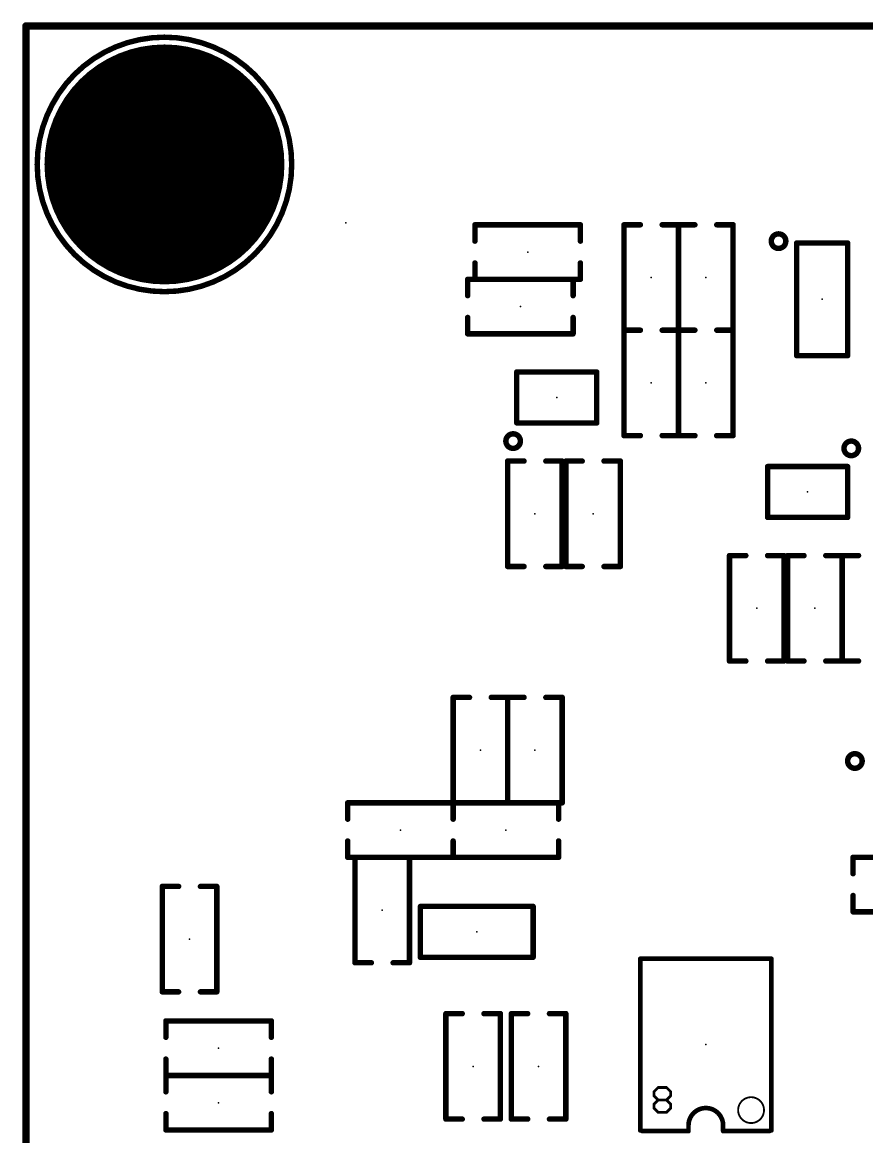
# Model space of a CAD drawing. Extents: x 0 to 89, y 0 to 124.
# Drawn here: x -0.1 to 23.12, y 91.37 to 122.02 of the extents above; entities that cross this region are included whole.
import ezdxf

# ---------------------------------------------------------------- set-up
doc = ezdxf.new("R2010")
doc.units = 0
for name, color, linetype in [('17', 82, 'CONTINUOUS'), ('20', 7, 'CONTINUOUS'), ('21', 253, 'CONTINUOUS'), ('23', 7, 'CONTINUOUS')]:
    doc.layers.add(name, color=color, linetype=linetype)

# ---------------------------------------------------------------- blocks, each defined once
blk = doc.blocks.new('ROUNDP')
at = {"const_width": 0.5}
blk.add_lwpolyline([(0, -0.25, 1), (0, 0.25, 1), (0, -0.25)], format="xyb", dxfattribs=at)

msp = doc.modelspace()

# ---------------------------------------------------------------- linework, layer by layer
at = {"layer": '20', "const_width": 0.01}
for points in [[(88.9, 121.92), (0, 121.92)], [(0, 121.92), (0, 0)]]:
    msp.add_lwpolyline(points, dxfattribs=at)
at = {"layer": '20', "const_width": 0.005}
for points in [[(0, 121.9225, 1), (0, 121.9175)], [(0.0025, 121.92, 1), (-0.0025, 121.92)]]:
    msp.add_lwpolyline(points, format="xyb", dxfattribs=at)
at = {"layer": '21'}
for points, const_width in [([(88.9, 121.92), (0, 121.92)], 0.2), ([(0, 121.92), (0, 0)], 0.2), ([(12.35, 116), (12.35, 116.45)], 0.15), ([(12.35, 116.45), (15.25, 116.45)], 0.15), ([(15.25, 116.45), (15.25, 116)], 0.15), ([(16.45, 113.55), (16.45, 116.45)], 0.15), ([(16.45, 116.45), (16.9, 116.45)], 0.15), ([(17.5, 116.45), (17.95, 116.45)], 0.15), ([(17.95, 113.55), (17.95, 116.45)], 0.15), ([(17.95, 116.45), (18.4, 116.45)], 0.15), ([(17.95, 116.45), (17.95, 113.55)], 0.15), ([(19, 116.45), (19.45, 116.45)], 0.15), ([(19.45, 116.45), (19.45, 113.55)], 0.15), ([(21.2, 112.85), (21.2, 115.95)], 0.15), ([(21.2, 115.95), (22.6, 115.95)], 0.15), ([(22.6, 115.95), (22.6, 112.85)], 0.15), ([(12.35, 114.95), (12.35, 115.4)], 0.15), ([(15.25, 115.4), (15.25, 114.95)], 0.15), ([(12.15, 114.5), (12.15, 114.95)], 0.15), ([(12.15, 114.95), (15.05, 114.95)], 0.15), ([(15.25, 114.95), (12.35, 114.95)], 0.15), ([(15.05, 114.95), (15.05, 114.5)], 0.15), ([(12.15, 113.45), (12.15, 113.9)], 0.15), ([(15.05, 113.9), (15.05, 113.45)], 0.15), ([(15.05, 113.45), (12.15, 113.45)], 0.15), ([(16.9, 113.55), (16.45, 113.55)], 0.15), ([(16.45, 110.65), (16.45, 113.55)], 0.15), ([(16.45, 113.55), (16.9, 113.55)], 0.15), ([(17.95, 113.55), (17.5, 113.55)], 0.15), ([(17.5, 113.55), (17.95, 113.55)], 0.15), ([(18.4, 113.55), (17.95, 113.55)], 0.15), ([(17.95, 110.65), (17.95, 113.55)], 0.15), ([(17.95, 113.55), (18.4, 113.55)], 0.15), ([(17.95, 113.55), (17.95, 110.65)], 0.15), ([(19.45, 113.55), (19, 113.55)], 0.15), ([(19, 113.55), (19.45, 113.55)], 0.15), ([(19.45, 113.55), (19.45, 110.65)], 0.15), ([(22.6, 112.85), (21.2, 112.85)], 0.15), ([(13.5, 111), (13.5, 112.4)], 0.15), ([(13.5, 112.4), (15.7, 112.4)], 0.15), ([(15.7, 112.4), (15.7, 111)], 0.15), ([(15.7, 111), (13.5, 111)], 0.15), ([(16.9, 110.65), (16.45, 110.65)], 0.15), ([(17.95, 110.65), (17.5, 110.65)], 0.15), ([(18.4, 110.65), (17.95, 110.65)], 0.15), ([(19.45, 110.65), (19, 110.65)], 0.15), ([(13.25, 107.05), (13.25, 109.95)], 0.15), ([(13.25, 109.95), (13.7, 109.95)], 0.15), ([(14.3, 109.95), (14.75, 109.95)], 0.15), ([(14.75, 109.95), (14.75, 107.05)], 0.15), ([(14.85, 107.05), (14.85, 109.95)], 0.15), ([(14.85, 109.95), (15.3, 109.95)], 0.15), ([(15.9, 109.95), (16.35, 109.95)], 0.15), ([(16.35, 109.95), (16.35, 107.05)], 0.15), ([(20.4, 109.8), (22.6, 109.8)], 0.15), ([(20.4, 108.4), (20.4, 109.8)], 0.15), ([(22.6, 109.8), (22.6, 108.4)], 0.15), ([(22.6, 108.4), (20.4, 108.4)], 0.15), ([(19.35, 104.45), (19.35, 107.35)], 0.15), ([(19.35, 107.35), (19.8, 107.35)], 0.15), ([(20.4, 107.35), (20.85, 107.35)], 0.15), ([(20.85, 107.35), (20.85, 104.45)], 0.15), ([(20.95, 104.45), (20.95, 107.35)], 0.15), ([(20.95, 107.35), (21.4, 107.35)], 0.15), ([(22, 107.35), (22.45, 107.35)], 0.15), ([(22.45, 104.45), (22.45, 107.35)], 0.15), ([(22.45, 107.35), (22.9, 107.35)], 0.15), ([(22.45, 107.35), (22.45, 104.45)], 0.15), ([(13.7, 107.05), (13.25, 107.05)], 0.15), ([(14.75, 107.05), (14.3, 107.05)], 0.15), ([(15.3, 107.05), (14.85, 107.05)], 0.15), ([(16.35, 107.05), (15.9, 107.05)], 0.15), ([(19.8, 104.45), (19.35, 104.45)], 0.15), ([(20.85, 104.45), (20.4, 104.45)], 0.15), ([(21.4, 104.45), (20.95, 104.45)], 0.15), ([(22.45, 104.45), (22, 104.45)], 0.15), ([(22.9, 104.45), (22.45, 104.45)], 0.15), ([(11.75, 100.55), (11.75, 103.45)], 0.15), ([(11.75, 103.45), (12.2, 103.45)], 0.15), ([(12.8, 103.45), (13.25, 103.45)], 0.15), ([(13.25, 103.45), (13.25, 100.55)], 0.15), ([(13.25, 100.55), (13.25, 103.45)], 0.15), ([(13.25, 103.45), (13.7, 103.45)], 0.15), ([(14.3, 103.45), (14.75, 103.45)], 0.15), ([(14.75, 103.45), (14.75, 100.55)], 0.15), ([(8.85, 100.1), (8.85, 100.55)], 0.15), ([(8.85, 100.55), (11.75, 100.55)], 0.15), ([(11.75, 100.55), (11.75, 100.1)], 0.15), ([(11.75, 100.1), (11.75, 100.55)], 0.15), ([(11.75, 100.55), (14.65, 100.55)], 0.15), ([(12.2, 100.55), (11.75, 100.55)], 0.15), ([(13.25, 100.55), (12.8, 100.55)], 0.15), ([(13.7, 100.55), (13.25, 100.55)], 0.15), ([(14.75, 100.55), (14.3, 100.55)], 0.15), ([(14.65, 100.55), (14.65, 100.1)], 0.15), ([(8.85, 99.05), (8.85, 99.5)], 0.15), ([(11.75, 99.5), (11.75, 99.05)], 0.15), ([(11.75, 99.05), (11.75, 99.5)], 0.15), ([(14.65, 99.5), (14.65, 99.05)], 0.15), ([(11.75, 99.05), (8.85, 99.05)], 0.15), ([(9.05, 96.15), (9.05, 99.05)], 0.15), ([(9.05, 99.05), (9.5, 99.05)], 0.15), ([(10.1, 99.05), (10.55, 99.05)], 0.15), ([(10.55, 99.05), (10.55, 96.15)], 0.15), ([(14.65, 99.05), (11.75, 99.05)], 0.15), ([(22.75, 98.6), (22.75, 99.05)], 0.15), ([(22.75, 99.05), (25.65, 99.05)], 0.15), ([(3.75, 95.35), (3.75, 98.25)], 0.15), ([(3.75, 98.25), (4.2, 98.25)], 0.15), ([(4.8, 98.25), (5.25, 98.25)], 0.15), ([(5.25, 98.25), (5.25, 95.35)], 0.15), ([(22.75, 97.55), (22.75, 98)], 0.15), ([(10.85, 97.7), (13.95, 97.7)], 0.15), ([(10.85, 96.3), (10.85, 97.7)], 0.15), ([(13.95, 97.7), (13.95, 96.3)], 0.15), ([(25.65, 97.55), (22.75, 97.55)], 0.15), ([(13.95, 96.3), (10.85, 96.3)], 0.15), ([(20.5034, 96.2622), (16.8966, 96.2622)], 0.127), ([(16.8966, 96.2622), (16.8966, 91.5378)], 0.127), ([(20.5034, 91.5378), (20.5034, 96.2622)], 0.127), ([(9.5, 96.15), (9.05, 96.15)], 0.15), ([(10.55, 96.15), (10.1, 96.15)], 0.15), ([(4.2, 95.35), (3.75, 95.35)], 0.15), ([(5.25, 95.35), (4.8, 95.35)], 0.15), ([(11.55, 91.85), (11.55, 94.75)], 0.15), ([(11.55, 94.75), (12, 94.75)], 0.15), ([(12.6, 94.75), (13.05, 94.75)], 0.15), ([(13.05, 94.75), (13.05, 91.85)], 0.15), ([(13.35, 91.85), (13.35, 94.75)], 0.15), ([(13.35, 94.75), (13.8, 94.75)], 0.15), ([(14.4, 94.75), (14.85, 94.75)], 0.15), ([(14.85, 94.75), (14.85, 91.85)], 0.15), ([(3.85, 94.1), (3.85, 94.55)], 0.15), ([(3.85, 94.55), (6.75, 94.55)], 0.15), ([(6.75, 94.55), (6.75, 94.1)], 0.15), ([(3.85, 93.05), (3.85, 93.5)], 0.15), ([(6.75, 93.5), (6.75, 93.05)], 0.15), ([(3.85, 92.6), (3.85, 93.05)], 0.15), ([(3.85, 93.05), (6.75, 93.05)], 0.15), ([(6.75, 93.05), (3.85, 93.05)], 0.15), ([(6.75, 93.05), (6.75, 92.6)], 0.15), ([(17.2745, 92.6051), (17.3889, 92.7195)], 0.0762), ([(17.2745, 92.4907), (17.2745, 92.6051)], 0.0762), ([(17.3889, 92.7195), (17.6177, 92.7195)], 0.0762), ([(17.6177, 92.7195), (17.7321, 92.6051)], 0.0762), ([(17.7321, 92.6051), (17.7321, 92.4907)], 0.0762), ([(17.3889, 92.3763), (17.2745, 92.4907)], 0.0762), ([(17.2745, 92.2619), (17.3889, 92.3763)], 0.0762), ([(17.2745, 92.1475), (17.2745, 92.2619)], 0.0762), ([(17.3889, 92.3763), (17.6177, 92.3763)], 0.0762), ([(17.7321, 92.4907), (17.6177, 92.3763)], 0.0762), ([(17.6177, 92.3763), (17.7321, 92.2619)], 0.0762), ([(17.7321, 92.2619), (17.7321, 92.1475)], 0.0762), ([(3.85, 91.55), (3.85, 92)], 0.15), ([(6.75, 92), (6.75, 91.55)], 0.15), ([(17.3889, 92.0331), (17.2745, 92.1475)], 0.0762), ([(17.6177, 92.0331), (17.3889, 92.0331)], 0.0762), ([(17.7321, 92.1475), (17.6177, 92.0331)], 0.0762), ([(12, 91.85), (11.55, 91.85)], 0.15), ([(13.05, 91.85), (12.6, 91.85)], 0.15), ([(13.8, 91.85), (13.35, 91.85)], 0.15), ([(14.85, 91.85), (14.4, 91.85)], 0.15), ([(18.2237, 91.6775), (18.2237, 91.5188)], 0.127), ([(19.1763, 91.6775), (19.1763, 91.5188)], 0.127), ([(6.75, 91.55), (3.85, 91.55)], 0.15), ([(18.2237, 91.5188), (16.9537, 91.5188)], 0.127), ([(19.1763, 91.5188), (20.4463, 91.5188)], 0.127)]:
    msp.add_lwpolyline(points, dxfattribs=dict(at, const_width=const_width))
for points, const_width in [([(0, 121.97, 1), (0, 121.87)], 0.1), ([(0.05, 121.92, 1), (-0.05, 121.92)], 0.1), ([(3.81, 114.61, 1), (3.81, 121.61, 1), (3.81, 114.61)], 0.15), ([(12.3875, 116.45, 1), (12.3125, 116.45)], 0.075), ([(12.35, 116.4875, 1), (12.35, 116.4125)], 0.075), ([(15.2875, 116.45, 1), (15.2125, 116.45)], 0.075), ([(15.25, 116.4125, 1), (15.25, 116.4875)], 0.075), ([(16.4875, 116.45, 1), (16.4125, 116.45)], 0.075), ([(16.45, 116.4875, 1), (16.45, 116.4125)], 0.075), ([(16.9, 116.4125, 1), (16.9, 116.4875)], 0.075), ([(17.5, 116.4875, 1), (17.5, 116.4125)], 0.075), ([(17.9875, 116.45, 1), (17.9125, 116.45)], 0.075), ([(17.95, 116.4875, 1), (17.95, 116.4125)], 0.075), ([(17.9875, 116.45, 1), (17.9125, 116.45)], 0.075), ([(17.95, 116.4125, 1), (17.95, 116.4875)], 0.075), ([(18.4, 116.4125, 1), (18.4, 116.4875)], 0.075), ([(19, 116.4875, 1), (19, 116.4125)], 0.075), ([(19.4875, 116.45, 1), (19.4125, 116.45)], 0.075), ([(19.45, 116.4125, 1), (19.45, 116.4875)], 0.075), ([(20.7, 115.8, 1), (20.7, 116.2, 1), (20.7, 115.8)], 0.15), ([(12.3125, 116, 1), (12.3875, 116)], 0.075), ([(15.2125, 116, 1), (15.2875, 116)], 0.075), ([(21.2375, 115.95, 1), (21.1625, 115.95)], 0.075), ([(21.2, 115.9875, 1), (21.2, 115.9125)], 0.075), ([(22.6375, 115.95, 1), (22.5625, 115.95)], 0.075), ([(22.6, 115.9125, 1), (22.6, 115.9875)], 0.075), ([(12.3875, 115.4, 1), (12.3125, 115.4)], 0.075), ([(15.2875, 115.4, 1), (15.2125, 115.4)], 0.075), ([(12.1875, 114.95, 1), (12.1125, 114.95)], 0.075), ([(12.15, 114.9875, 1), (12.15, 114.9125)], 0.075), ([(12.35, 114.9875, 1), (12.35, 114.9125)], 0.075), ([(12.3125, 114.95, 1), (12.3875, 114.95)], 0.075), ([(15.0875, 114.95, 1), (15.0125, 114.95)], 0.075), ([(15.05, 114.9125, 1), (15.05, 114.9875)], 0.075), ([(15.2125, 114.95, 1), (15.2875, 114.95)], 0.075), ([(15.25, 114.9125, 1), (15.25, 114.9875)], 0.075), ([(12.1125, 114.5, 1), (12.1875, 114.5)], 0.075), ([(15.0125, 114.5, 1), (15.0875, 114.5)], 0.075), ([(12.1875, 113.9, 1), (12.1125, 113.9)], 0.075), ([(15.0875, 113.9, 1), (15.0125, 113.9)], 0.075), ([(12.15, 113.4875, 1), (12.15, 113.4125)], 0.075), ([(12.1125, 113.45, 1), (12.1875, 113.45)], 0.075), ([(15.0125, 113.45, 1), (15.0875, 113.45)], 0.075), ([(15.05, 113.4125, 1), (15.05, 113.4875)], 0.075), ([(16.45, 113.5875, 1), (16.45, 113.5125)], 0.075), ([(16.4875, 113.55, 1), (16.4125, 113.55)], 0.075), ([(16.45, 113.5875, 1), (16.45, 113.5125)], 0.075), ([(16.4125, 113.55, 1), (16.4875, 113.55)], 0.075), ([(16.9, 113.5125, 1), (16.9, 113.5875)], 0.075), ([(16.9, 113.5125, 1), (16.9, 113.5875)], 0.075), ([(17.5, 113.5875, 1), (17.5, 113.5125)], 0.075), ([(17.5, 113.5875, 1), (17.5, 113.5125)], 0.075), ([(17.95, 113.5875, 1), (17.95, 113.5125)], 0.075), ([(17.9875, 113.55, 1), (17.9125, 113.55)], 0.075), ([(17.95, 113.5875, 1), (17.95, 113.5125)], 0.075), ([(17.9875, 113.55, 1), (17.9125, 113.55)], 0.075), ([(17.9125, 113.55, 1), (17.9875, 113.55)], 0.075), ([(17.9125, 113.55, 1), (17.9875, 113.55)], 0.075), ([(17.95, 113.5125, 1), (17.95, 113.5875)], 0.075), ([(17.95, 113.5125, 1), (17.95, 113.5875)], 0.075), ([(18.4, 113.5125, 1), (18.4, 113.5875)], 0.075), ([(18.4, 113.5125, 1), (18.4, 113.5875)], 0.075), ([(19, 113.5875, 1), (19, 113.5125)], 0.075), ([(19, 113.5875, 1), (19, 113.5125)], 0.075), ([(19.4875, 113.55, 1), (19.4125, 113.55)], 0.075), ([(19.4125, 113.55, 1), (19.4875, 113.55)], 0.075), ([(19.45, 113.5125, 1), (19.45, 113.5875)], 0.075), ([(19.45, 113.5125, 1), (19.45, 113.5875)], 0.075), ([(21.2, 112.8875, 1), (21.2, 112.8125)], 0.075), ([(21.1625, 112.85, 1), (21.2375, 112.85)], 0.075), ([(22.5625, 112.85, 1), (22.6375, 112.85)], 0.075), ([(22.6, 112.8125, 1), (22.6, 112.8875)], 0.075), ([(13.5375, 112.4, 1), (13.4625, 112.4)], 0.075), ([(13.5, 112.4375, 1), (13.5, 112.3625)], 0.075), ([(15.7375, 112.4, 1), (15.6625, 112.4)], 0.075), ([(15.7, 112.3625, 1), (15.7, 112.4375)], 0.075), ([(13.5, 111.0375, 1), (13.5, 110.9625)], 0.075), ([(13.4625, 111, 1), (13.5375, 111)], 0.075), ([(15.6625, 111, 1), (15.7375, 111)], 0.075), ([(15.7, 110.9625, 1), (15.7, 111.0375)], 0.075), ([(13.4, 110.3, 1), (13.4, 110.7, 1), (13.4, 110.3)], 0.15), ([(16.45, 110.6875, 1), (16.45, 110.6125)], 0.075), ([(16.4125, 110.65, 1), (16.4875, 110.65)], 0.075), ([(16.9, 110.6125, 1), (16.9, 110.6875)], 0.075), ([(17.5, 110.6875, 1), (17.5, 110.6125)], 0.075), ([(17.95, 110.6875, 1), (17.95, 110.6125)], 0.075), ([(17.9125, 110.65, 1), (17.9875, 110.65)], 0.075), ([(17.9125, 110.65, 1), (17.9875, 110.65)], 0.075), ([(17.95, 110.6125, 1), (17.95, 110.6875)], 0.075), ([(18.4, 110.6125, 1), (18.4, 110.6875)], 0.075), ([(19, 110.6875, 1), (19, 110.6125)], 0.075), ([(19.4125, 110.65, 1), (19.4875, 110.65)], 0.075), ([(19.45, 110.6125, 1), (19.45, 110.6875)], 0.075), ([(22.7, 110.1, 1), (22.7, 110.5, 1), (22.7, 110.1)], 0.15), ([(13.2875, 109.95, 1), (13.2125, 109.95)], 0.075), ([(13.25, 109.9875, 1), (13.25, 109.9125)], 0.075), ([(13.7, 109.9125, 1), (13.7, 109.9875)], 0.075), ([(14.3, 109.9875, 1), (14.3, 109.9125)], 0.075), ([(14.7875, 109.95, 1), (14.7125, 109.95)], 0.075), ([(14.75, 109.9125, 1), (14.75, 109.9875)], 0.075), ([(14.8875, 109.95, 1), (14.8125, 109.95)], 0.075), ([(14.85, 109.9875, 1), (14.85, 109.9125)], 0.075), ([(15.3, 109.9125, 1), (15.3, 109.9875)], 0.075), ([(15.9, 109.9875, 1), (15.9, 109.9125)], 0.075), ([(16.3875, 109.95, 1), (16.3125, 109.95)], 0.075), ([(16.35, 109.9125, 1), (16.35, 109.9875)], 0.075), ([(20.4, 109.8375, 1), (20.4, 109.7625)], 0.075), ([(20.4375, 109.8, 1), (20.3625, 109.8)], 0.075), ([(22.6375, 109.8, 1), (22.5625, 109.8)], 0.075), ([(22.6, 109.7625, 1), (22.6, 109.8375)], 0.075), ([(20.4, 108.4375, 1), (20.4, 108.3625)], 0.075), ([(20.3625, 108.4, 1), (20.4375, 108.4)], 0.075), ([(22.5625, 108.4, 1), (22.6375, 108.4)], 0.075), ([(22.6, 108.3625, 1), (22.6, 108.4375)], 0.075), ([(19.3875, 107.35, 1), (19.3125, 107.35)], 0.075), ([(19.35, 107.3875, 1), (19.35, 107.3125)], 0.075), ([(19.8, 107.3125, 1), (19.8, 107.3875)], 0.075), ([(20.4, 107.3875, 1), (20.4, 107.3125)], 0.075), ([(20.8875, 107.35, 1), (20.8125, 107.35)], 0.075), ([(20.85, 107.3125, 1), (20.85, 107.3875)], 0.075), ([(20.9875, 107.35, 1), (20.9125, 107.35)], 0.075), ([(20.95, 107.3875, 1), (20.95, 107.3125)], 0.075), ([(21.4, 107.3125, 1), (21.4, 107.3875)], 0.075), ([(22, 107.3875, 1), (22, 107.3125)], 0.075), ([(22.4875, 107.35, 1), (22.4125, 107.35)], 0.075), ([(22.45, 107.3875, 1), (22.45, 107.3125)], 0.075), ([(22.4875, 107.35, 1), (22.4125, 107.35)], 0.075), ([(22.45, 107.3125, 1), (22.45, 107.3875)], 0.075), ([(22.9, 107.3125, 1), (22.9, 107.3875)], 0.075), ([(13.25, 107.0875, 1), (13.25, 107.0125)], 0.075), ([(13.2125, 107.05, 1), (13.2875, 107.05)], 0.075), ([(13.7, 107.0125, 1), (13.7, 107.0875)], 0.075), ([(14.3, 107.0875, 1), (14.3, 107.0125)], 0.075), ([(14.7125, 107.05, 1), (14.7875, 107.05)], 0.075), ([(14.75, 107.0125, 1), (14.75, 107.0875)], 0.075), ([(14.85, 107.0875, 1), (14.85, 107.0125)], 0.075), ([(14.8125, 107.05, 1), (14.8875, 107.05)], 0.075), ([(15.3, 107.0125, 1), (15.3, 107.0875)], 0.075), ([(15.9, 107.0875, 1), (15.9, 107.0125)], 0.075), ([(16.3125, 107.05, 1), (16.3875, 107.05)], 0.075), ([(16.35, 107.0125, 1), (16.35, 107.0875)], 0.075), ([(19.35, 104.4875, 1), (19.35, 104.4125)], 0.075), ([(19.3125, 104.45, 1), (19.3875, 104.45)], 0.075), ([(19.8, 104.4125, 1), (19.8, 104.4875)], 0.075), ([(20.4, 104.4875, 1), (20.4, 104.4125)], 0.075), ([(20.8125, 104.45, 1), (20.8875, 104.45)], 0.075), ([(20.85, 104.4125, 1), (20.85, 104.4875)], 0.075), ([(20.95, 104.4875, 1), (20.95, 104.4125)], 0.075), ([(20.9125, 104.45, 1), (20.9875, 104.45)], 0.075), ([(21.4, 104.4125, 1), (21.4, 104.4875)], 0.075), ([(22, 104.4875, 1), (22, 104.4125)], 0.075), ([(22.45, 104.4875, 1), (22.45, 104.4125)], 0.075), ([(22.4125, 104.45, 1), (22.4875, 104.45)], 0.075), ([(22.4125, 104.45, 1), (22.4875, 104.45)], 0.075), ([(22.45, 104.4125, 1), (22.45, 104.4875)], 0.075), ([(22.9, 104.4125, 1), (22.9, 104.4875)], 0.075), ([(11.7875, 103.45, 1), (11.7125, 103.45)], 0.075), ([(11.75, 103.4875, 1), (11.75, 103.4125)], 0.075), ([(12.2, 103.4125, 1), (12.2, 103.4875)], 0.075), ([(12.8, 103.4875, 1), (12.8, 103.4125)], 0.075), ([(13.2875, 103.45, 1), (13.2125, 103.45)], 0.075), ([(13.2875, 103.45, 1), (13.2125, 103.45)], 0.075), ([(13.25, 103.4875, 1), (13.25, 103.4125)], 0.075), ([(13.25, 103.4125, 1), (13.25, 103.4875)], 0.075), ([(13.7, 103.4125, 1), (13.7, 103.4875)], 0.075), ([(14.3, 103.4875, 1), (14.3, 103.4125)], 0.075), ([(14.7875, 103.45, 1), (14.7125, 103.45)], 0.075), ([(14.75, 103.4125, 1), (14.75, 103.4875)], 0.075), ([(22.8, 101.5, 1), (22.8, 101.9, 1), (22.8, 101.5)], 0.15), ([(8.8875, 100.55, 1), (8.8125, 100.55)], 0.075), ([(8.85, 100.5875, 1), (8.85, 100.5125)], 0.075), ([(11.7875, 100.55, 1), (11.7125, 100.55)], 0.075), ([(11.7875, 100.55, 1), (11.7125, 100.55)], 0.075), ([(11.75, 100.5875, 1), (11.75, 100.5125)], 0.075), ([(11.75, 100.5875, 1), (11.75, 100.5125)], 0.075), ([(11.7125, 100.55, 1), (11.7875, 100.55)], 0.075), ([(11.75, 100.5125, 1), (11.75, 100.5875)], 0.075), ([(12.2, 100.5125, 1), (12.2, 100.5875)], 0.075), ([(12.8, 100.5875, 1), (12.8, 100.5125)], 0.075), ([(13.25, 100.5875, 1), (13.25, 100.5125)], 0.075), ([(13.2125, 100.55, 1), (13.2875, 100.55)], 0.075), ([(13.2125, 100.55, 1), (13.2875, 100.55)], 0.075), ([(13.25, 100.5125, 1), (13.25, 100.5875)], 0.075), ([(13.7, 100.5125, 1), (13.7, 100.5875)], 0.075), ([(14.3, 100.5875, 1), (14.3, 100.5125)], 0.075), ([(14.6875, 100.55, 1), (14.6125, 100.55)], 0.075), ([(14.65, 100.5125, 1), (14.65, 100.5875)], 0.075), ([(14.7125, 100.55, 1), (14.7875, 100.55)], 0.075), ([(14.75, 100.5125, 1), (14.75, 100.5875)], 0.075), ([(8.8125, 100.1, 1), (8.8875, 100.1)], 0.075), ([(11.7125, 100.1, 1), (11.7875, 100.1)], 0.075), ([(11.7125, 100.1, 1), (11.7875, 100.1)], 0.075), ([(14.6125, 100.1, 1), (14.6875, 100.1)], 0.075), ([(8.8875, 99.5, 1), (8.8125, 99.5)], 0.075), ([(11.7875, 99.5, 1), (11.7125, 99.5)], 0.075), ([(11.7875, 99.5, 1), (11.7125, 99.5)], 0.075), ([(14.6875, 99.5, 1), (14.6125, 99.5)], 0.075), ([(8.85, 99.0875, 1), (8.85, 99.0125)], 0.075), ([(8.8125, 99.05, 1), (8.8875, 99.05)], 0.075), ([(9.0875, 99.05, 1), (9.0125, 99.05)], 0.075), ([(9.05, 99.0875, 1), (9.05, 99.0125)], 0.075), ([(9.5, 99.0125, 1), (9.5, 99.0875)], 0.075), ([(10.1, 99.0875, 1), (10.1, 99.0125)], 0.075), ([(10.5875, 99.05, 1), (10.5125, 99.05)], 0.075), ([(10.55, 99.0125, 1), (10.55, 99.0875)], 0.075), ([(11.75, 99.0875, 1), (11.75, 99.0125)], 0.075), ([(11.7125, 99.05, 1), (11.7875, 99.05)], 0.075), ([(11.7125, 99.05, 1), (11.7875, 99.05)], 0.075), ([(11.75, 99.0125, 1), (11.75, 99.0875)], 0.075), ([(14.6125, 99.05, 1), (14.6875, 99.05)], 0.075), ([(14.65, 99.0125, 1), (14.65, 99.0875)], 0.075), ([(22.7875, 99.05, 1), (22.7125, 99.05)], 0.075), ([(22.75, 99.0875, 1), (22.75, 99.0125)], 0.075), ([(22.7125, 98.6, 1), (22.7875, 98.6)], 0.075), ([(3.7875, 98.25, 1), (3.7125, 98.25)], 0.075), ([(3.75, 98.2875, 1), (3.75, 98.2125)], 0.075), ([(4.2, 98.2125, 1), (4.2, 98.2875)], 0.075), ([(4.8, 98.2875, 1), (4.8, 98.2125)], 0.075), ([(5.2875, 98.25, 1), (5.2125, 98.25)], 0.075), ([(5.25, 98.2125, 1), (5.25, 98.2875)], 0.075), ([(22.7875, 98, 1), (22.7125, 98)], 0.075), ([(10.85, 97.7375, 1), (10.85, 97.6625)], 0.075), ([(10.8875, 97.7, 1), (10.8125, 97.7)], 0.075), ([(13.9875, 97.7, 1), (13.9125, 97.7)], 0.075), ([(13.95, 97.6625, 1), (13.95, 97.7375)], 0.075), ([(22.75, 97.5875, 1), (22.75, 97.5125)], 0.075), ([(22.7125, 97.55, 1), (22.7875, 97.55)], 0.075), ([(10.85, 96.3375, 1), (10.85, 96.2625)], 0.075), ([(10.8125, 96.3, 1), (10.8875, 96.3)], 0.075), ([(13.9125, 96.3, 1), (13.9875, 96.3)], 0.075), ([(13.95, 96.2625, 1), (13.95, 96.3375)], 0.075), ([(16.8966, 96.294, 1), (16.8966, 96.2305)], 0.0635), ([(16.9283, 96.2622, 1), (16.8649, 96.2622)], 0.0635), ([(20.5352, 96.2622, 1), (20.4717, 96.2622)], 0.0635), ([(20.5034, 96.2305, 1), (20.5034, 96.294)], 0.0635), ([(9.05, 96.1875, 1), (9.05, 96.1125)], 0.075), ([(9.0125, 96.15, 1), (9.0875, 96.15)], 0.075), ([(9.5, 96.1125, 1), (9.5, 96.1875)], 0.075), ([(10.1, 96.1875, 1), (10.1, 96.1125)], 0.075), ([(10.5125, 96.15, 1), (10.5875, 96.15)], 0.075), ([(10.55, 96.1125, 1), (10.55, 96.1875)], 0.075), ([(3.75, 95.3875, 1), (3.75, 95.3125)], 0.075), ([(3.7125, 95.35, 1), (3.7875, 95.35)], 0.075), ([(4.2, 95.3125, 1), (4.2, 95.3875)], 0.075), ([(4.8, 95.3875, 1), (4.8, 95.3125)], 0.075), ([(5.2125, 95.35, 1), (5.2875, 95.35)], 0.075), ([(5.25, 95.3125, 1), (5.25, 95.3875)], 0.075), ([(11.5875, 94.75, 1), (11.5125, 94.75)], 0.075), ([(11.55, 94.7875, 1), (11.55, 94.7125)], 0.075), ([(12, 94.7125, 1), (12, 94.7875)], 0.075), ([(12.6, 94.7875, 1), (12.6, 94.7125)], 0.075), ([(13.0875, 94.75, 1), (13.0125, 94.75)], 0.075), ([(13.05, 94.7125, 1), (13.05, 94.7875)], 0.075), ([(13.3875, 94.75, 1), (13.3125, 94.75)], 0.075), ([(13.35, 94.7875, 1), (13.35, 94.7125)], 0.075), ([(13.8, 94.7125, 1), (13.8, 94.7875)], 0.075), ([(14.4, 94.7875, 1), (14.4, 94.7125)], 0.075), ([(14.8875, 94.75, 1), (14.8125, 94.75)], 0.075), ([(14.85, 94.7125, 1), (14.85, 94.7875)], 0.075), ([(3.8875, 94.55, 1), (3.8125, 94.55)], 0.075), ([(3.85, 94.5875, 1), (3.85, 94.5125)], 0.075), ([(6.7875, 94.55, 1), (6.7125, 94.55)], 0.075), ([(6.75, 94.5125, 1), (6.75, 94.5875)], 0.075), ([(3.8125, 94.1, 1), (3.8875, 94.1)], 0.075), ([(6.7125, 94.1, 1), (6.7875, 94.1)], 0.075), ([(3.8875, 93.5, 1), (3.8125, 93.5)], 0.075), ([(6.7875, 93.5, 1), (6.7125, 93.5)], 0.075), ([(3.8875, 93.05, 1), (3.8125, 93.05)], 0.075), ([(3.85, 93.0875, 1), (3.85, 93.0125)], 0.075), ([(3.85, 93.0875, 1), (3.85, 93.0125)], 0.075), ([(3.8125, 93.05, 1), (3.8875, 93.05)], 0.075), ([(6.7875, 93.05, 1), (6.7125, 93.05)], 0.075), ([(6.7125, 93.05, 1), (6.7875, 93.05)], 0.075), ([(6.75, 93.0125, 1), (6.75, 93.0875)], 0.075), ([(6.75, 93.0125, 1), (6.75, 93.0875)], 0.075), ([(3.8125, 92.6, 1), (3.8875, 92.6)], 0.075), ([(6.7125, 92.6, 1), (6.7875, 92.6)], 0.075), ([(17.261, 92.6186, 1), (17.2879, 92.5916)], 0.0381), ([(17.2935, 92.6051, 1), (17.2554, 92.6051)], 0.0381), ([(17.3889, 92.7385, 1), (17.3889, 92.7004)], 0.0381), ([(17.4023, 92.706, 1), (17.3754, 92.733)], 0.0381), ([(17.6311, 92.733, 1), (17.6042, 92.706)], 0.0381), ([(17.6177, 92.7004, 1), (17.6177, 92.7385)], 0.0381), ([(17.7511, 92.6051, 1), (17.713, 92.6051)], 0.0381), ([(17.7186, 92.5916, 1), (17.7455, 92.6186)], 0.0381), ([(17.2879, 92.5042, 1), (17.261, 92.4772)], 0.0381), ([(17.261, 92.2754, 1), (17.2879, 92.2484)], 0.0381), ([(17.2554, 92.4907, 1), (17.2935, 92.4907)], 0.0381), ([(17.2935, 92.2619, 1), (17.2554, 92.2619)], 0.0381), ([(17.3889, 92.3953, 1), (17.3889, 92.3572)], 0.0381), ([(17.3754, 92.3628, 1), (17.4023, 92.3898)], 0.0381), ([(17.4023, 92.3628, 1), (17.3754, 92.3898)], 0.0381), ([(17.6311, 92.3898, 1), (17.6042, 92.3628)], 0.0381), ([(17.6042, 92.3898, 1), (17.6311, 92.3628)], 0.0381), ([(17.6177, 92.3572, 1), (17.6177, 92.3953)], 0.0381), ([(17.713, 92.4907, 1), (17.7511, 92.4907)], 0.0381), ([(17.7511, 92.2619, 1), (17.713, 92.2619)], 0.0381), ([(17.7455, 92.4772, 1), (17.7186, 92.5042)], 0.0381), ([(17.7186, 92.2484, 1), (17.7455, 92.2754)], 0.0381), ([(19.9446, 91.741, 1), (19.9446, 92.4522, 1), (19.9446, 91.741)], 0.0508), ([(3.8875, 92, 1), (3.8125, 92)], 0.075), ([(6.7875, 92, 1), (6.7125, 92)], 0.075), ([(17.2879, 92.161, 1), (17.261, 92.134)], 0.0381), ([(17.2554, 92.1475, 1), (17.2935, 92.1475)], 0.0381), ([(17.3889, 92.0521, 1), (17.3889, 92.0141)], 0.0381), ([(17.3754, 92.0196, 1), (17.4023, 92.0466)], 0.0381), ([(17.6042, 92.0466, 1), (17.6311, 92.0196)], 0.0381), ([(17.6177, 92.0141, 1), (17.6177, 92.0521)], 0.0381), ([(17.713, 92.1475, 1), (17.7511, 92.1475)], 0.0381), ([(17.7455, 92.134, 1), (17.7186, 92.161)], 0.0381), ([(19.1763, 91.6775, 1), (18.2237, 91.6775)], 0.127), ([(11.55, 91.8875, 1), (11.55, 91.8125)], 0.075), ([(11.5125, 91.85, 1), (11.5875, 91.85)], 0.075), ([(12, 91.8125, 1), (12, 91.8875)], 0.075), ([(12.6, 91.8875, 1), (12.6, 91.8125)], 0.075), ([(13.0125, 91.85, 1), (13.0875, 91.85)], 0.075), ([(13.05, 91.8125, 1), (13.05, 91.8875)], 0.075), ([(13.35, 91.8875, 1), (13.35, 91.8125)], 0.075), ([(13.3125, 91.85, 1), (13.3875, 91.85)], 0.075), ([(13.8, 91.8125, 1), (13.8, 91.8875)], 0.075), ([(14.4, 91.8875, 1), (14.4, 91.8125)], 0.075), ([(14.8125, 91.85, 1), (14.8875, 91.85)], 0.075), ([(14.85, 91.8125, 1), (14.85, 91.8875)], 0.075), ([(18.2554, 91.6775, 1), (18.192, 91.6775)], 0.0635), ([(18.192, 91.6775, 1), (18.2554, 91.6775)], 0.0635), ([(19.2081, 91.6775, 1), (19.1446, 91.6775)], 0.0635), ([(19.1446, 91.6775, 1), (19.2081, 91.6775)], 0.0635), ([(3.85, 91.5875, 1), (3.85, 91.5125)], 0.075), ([(3.8125, 91.55, 1), (3.8875, 91.55)], 0.075), ([(6.7125, 91.55, 1), (6.7875, 91.55)], 0.075), ([(6.75, 91.5125, 1), (6.75, 91.5875)], 0.075), ([(16.8649, 91.5378, 1), (16.9283, 91.5378)], 0.0635), ([(16.9537, 91.5506, 1), (16.9537, 91.487)], 0.0635), ([(18.192, 91.5188, 1), (18.2554, 91.5188)], 0.0635), ([(18.2237, 91.487, 1), (18.2237, 91.5506)], 0.0635), ([(19.1763, 91.5506, 1), (19.1763, 91.487)], 0.0635), ([(19.1446, 91.5188, 1), (19.2081, 91.5188)], 0.0635), ([(20.4463, 91.487, 1), (20.4463, 91.5506)], 0.0635), ([(20.4717, 91.5378, 1), (20.5352, 91.5378)], 0.0635)]:
    msp.add_lwpolyline(points, format="xyb", dxfattribs=dict(at, const_width=const_width))
at = {"layer": '23'}
for p in [(8.8, 116.5), (13.8, 115.7), (17.2, 115), (18.7, 115), (21.9, 114.4), (13.6, 114.2), (17.2, 112.1), (18.7, 112.1), (14.6, 111.7), (21.5, 109.1), (14, 108.5), (15.6, 108.5), (20.1, 105.9), (21.7, 105.9), (12.5, 102), (14, 102), (10.3, 99.8), (13.2, 99.8), (9.8, 97.6), (12.4, 97), (4.5, 96.8), (18.7, 93.9), (5.3, 93.8), (12.3, 93.3), (14.1, 93.3), (5.3, 92.3)]:
    msp.add_point(p, dxfattribs=at)

# ---------------------------------------------------------------- block references
at = {"layer": '17', "xscale": 6.6, "yscale": 6.6}
msp.add_blockref('ROUNDP', (3.81, 118.11), dxfattribs=at)
msp.add_blockref('ROUNDP', (3.81, 118.11), dxfattribs=at)

doc.saveas('drawing.dxf')
